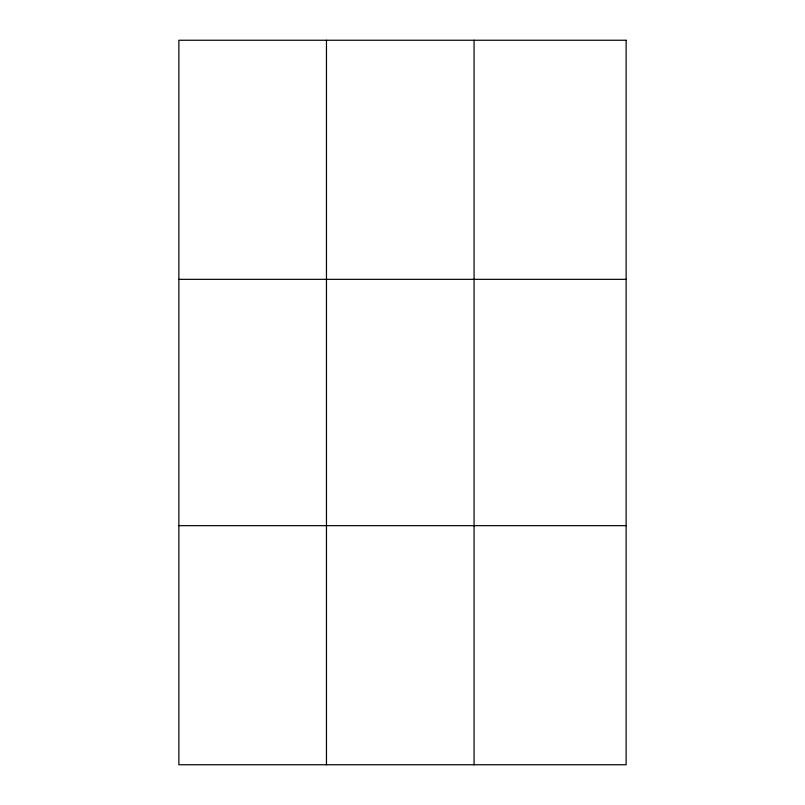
<?xml version="1.0" encoding="UTF-8"?>
<svg xmlns="http://www.w3.org/2000/svg" width="805" height="805" viewBox="0 0 805 805"><rect width="100%" height="100%" fill="white"/><g stroke="black" fill="none" stroke-linecap="round" stroke-linejoin="round"><path stroke-width="1.21" d="M326.468 40.25L326.468 764.75M474.065 40.25L474.065 764.75M178.871 279.335L626.129 279.335M178.871 525.665L626.129 525.665M626.129 40.25L626.129 764.75L178.871 764.75L178.871 40.25L626.129 40.25"/></g></svg>
